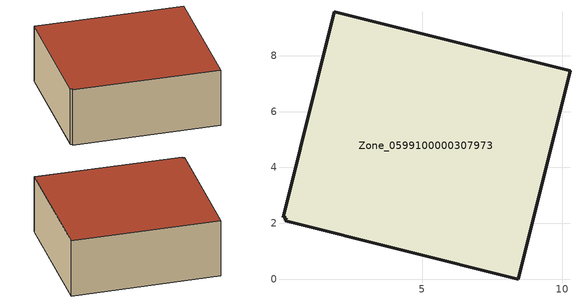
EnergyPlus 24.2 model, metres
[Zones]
Zone_0599100000307973
 floor ground (C_G): 8.43,0 0.11,2.09 0.14,2.2 0.03,2.23 1.85,9.57 10.28,7.46 z0
 wall outside (C_F): 8.43,0 10.28,7.46 1.85,9.57 0.03,2.23 0.14,2.2 0.11,2.09 8.43,0 z0:3.53
 roof outside (C_R): 0.11,2.09 8.43,0 10.28,7.46 1.85,9.57 0.03,2.23 0.14,2.2 z3.53
[BUILDING]
Pand.0599100000307973: North Axis=0; Terrain=City; Loads Convergence Tolerance Value=0.04; Temperature Convergence Tolerance Value=0.4; Solar Distribution=FullExterior; Maximum Number of Warmup Days=25; Minimum Number of Warmup Days=1
[Site:Location]
Rotterdam.The.Hague.AP_ZH_NLD Design_Conditions: Latitude=51.96; Longitude=4.45; Time Zone=1; Elevation=-4.5
[SITE:GROUNDTEMPERATURE:BUILDINGSURFACE]
18, 18, 18, 18, 18, 18, 18, 18, 18, 18, 18, 18
[MATERIAL] Thermal Absorptance=0.9; Solar Absorptance=0.7; Visible Absorptance=0.7
Name | Roughness | Thickness | Conductivity | Density | Specific Heat
G.TI.1946-1964 | MediumSmooth | 0.15 | 1 | 540 | 1210
F.TI.1946-1964 | Rough | 0.3 | 0.857143 | 1920 | 840
R.TI.1946-1964 | MediumRough | 0.2 | 0.277778 | 1500 | 1000
[CONSTRUCTION]
C_G: G.TI.1946-1964
C_F: F.TI.1946-1964
C_R: R.TI.1946-1964
[ZONE]
Zone_0599100000307973: Type=1; Multiplier=1; Ceiling Height=Autocalculate; Volume=Autocalculate; Floor Area=autocalculate; Part of Total Floor Area=Yes
[ZONEINFILTRATION:DESIGNFLOWRATE]
Infil_Zone_0599100000307973: Zone or ZoneList or Space or SpaceList=Zone_0599100000307973; Schedule=AlwaysOn; Design Flow Rate Calculation Method=Flow/Area; Flow Rate per Floor Area=0.003; Constant Term Coefficient=1; Temperature Term Coefficient=0; Velocity Term Coefficient=0; Velocity Squared Term Coefficient=0
[HVACTEMPLATE:ZONE:IDEALLOADSAIRSYSTEM]
Zone_0599100000307973: Maximum Heating Supply Air Temperature=50; Minimum Cooling Supply Air Temperature=13; Maximum Heating Supply Air Humidity Ratio=0.0156; Minimum Cooling Supply Air Humidity Ratio=0.0077; Heating Limit=NoLimit; Cooling Limit=NoLimit; Dehumidification Control Type=ConstantSensibleHeatRatio; Cooling Sensible Heat Ratio=0.7; Dehumidification Setpoint=60; Humidification Control Type=None; Humidification Setpoint=30; Outdoor Air Method=None; Outdoor Air Flow Rate per Person=0.00944; Outdoor Air Flow Rate per Zone Floor Area=0; Outdoor Air Flow Rate per Zone=0; Demand Controlled Ventilation Type=None; Outdoor Air Economizer Type=NoEconomizer; Heat Recovery Type=None; Sensible Heat Recovery Effectiveness=0.7; Latent Heat Recovery Effectiveness=0.65
[ZONECONTROL:THERMOSTAT]
ThermostatControl_Zone_0599100000307973: Zone or ZoneList=Zone_0599100000307973; Control Type Schedule=DualSetpointControlType; Control 1=Thermostat_Zone_0599100000307973; Temperature Difference Between Cutout And Setpoint=0
[THERMOSTATSETPOINT:DUALSETPOINT]
Thermostat_Zone_0599100000307973: Heating Setpoint Temperature Schedule=HeatingSetpoint_Zone_0599100000307973; Cooling Setpoint Temperature Schedule=CoolingSetpoint_Zone_0599100000307973
[SCHEDULE:COMPACT]
HeatingSetpoint_Zone_0599100000307973: Through: 12/31, For: AllDays, Until: 24:00, 21
CoolingSetpoint_Zone_0599100000307973: Through: 12/31, For: AllDays, Until: 24:00, 24
DualSetpointControlType: Through: 12/31, For: AllDays, Until: 24:00, 4
AlwaysOn: Through: 12/31, For: AllDays, Until: 24:00, 1
